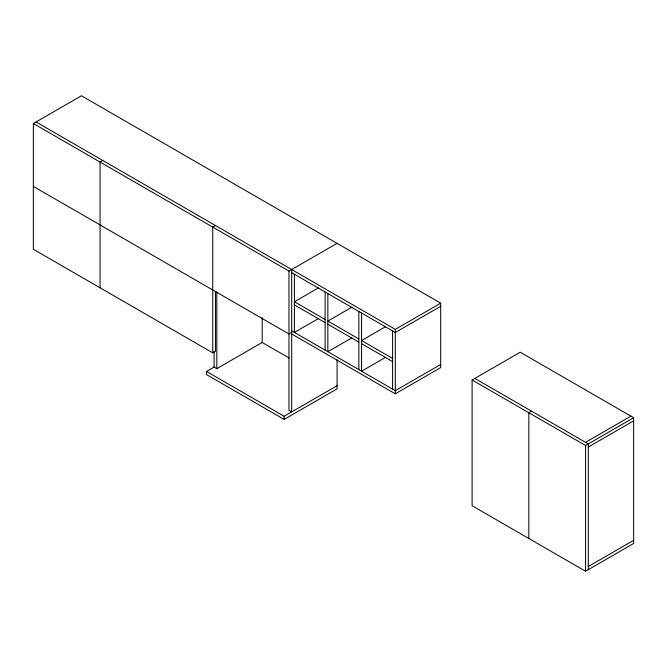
<?xml version="1.0" encoding="UTF-8"?>
<svg xmlns="http://www.w3.org/2000/svg" width="667" height="667" viewBox="0 0 667 667"><rect width="100%" height="100%" fill="white"/><g stroke="black" fill="none" stroke-linecap="round" stroke-linejoin="round"><path stroke-width="1" d="M215.466 291.496L215.466 351.284L212.74 352.851L33.35 249.283L33.35 123.528L81.449 95.765L440.687 303.16L440.687 367.609L395.306 393.813L291.696 333.992M102.776 160.472L100.05 162.039L100.05 287.794M215.466 225.529L212.74 227.105L212.74 352.851M33.35 123.528L288.969 271.11L337.077 243.347M318.442 287.894L294.422 301.767L325.121 319.493M337.077 359.721L337.077 388.836L284.134 419.401L206.537 374.596L206.537 371.452L214.616 366.792M214.099 351.509L214.099 367.092L216.825 368.659L262.198 342.463L289.253 358.079M291.696 332.416L288.969 333.992L33.35 186.41M318.442 318.551L294.422 332.416L294.422 274.262M351.868 307.195L327.847 321.069L358.854 338.969M351.868 337.852L327.847 351.717L327.847 293.555M385.601 326.672L361.572 340.537L392.588 358.446M36.076 121.961L395.306 329.365L440.687 303.16M440.687 306.311L395.306 332.508L291.696 272.686M385.601 357.32L361.572 371.194L361.572 313.031M206.537 371.452L284.134 416.258L337.077 385.693M440.687 364.465L395.306 390.67L291.696 330.849M472.111 379.99L520.21 352.218L633.65 417.717L633.65 543.472L585.551 571.235L472.111 505.744L472.111 379.99L585.551 445.489L633.65 417.717M531.549 411.164L528.831 412.74L528.831 538.494M585.551 442.338L630.924 416.141M588.269 447.057L633.65 420.86M588.269 566.525L633.65 540.328M474.829 378.414L588.269 443.914L588.269 569.668M294.422 304.911L325.121 322.636M327.847 324.212L358.854 342.113M361.572 343.68L392.588 361.589M585.551 445.489L585.551 571.235M395.306 329.365L395.306 393.813M392.588 330.932L392.588 389.094M358.854 311.456L358.854 369.618M325.121 291.988L325.121 350.15M291.696 269.543L291.696 411.889L288.969 410.313L288.969 271.11M284.134 416.258L284.134 419.401M262.198 317.534L262.198 342.463M216.825 291.787L216.825 368.659"/></g></svg>
